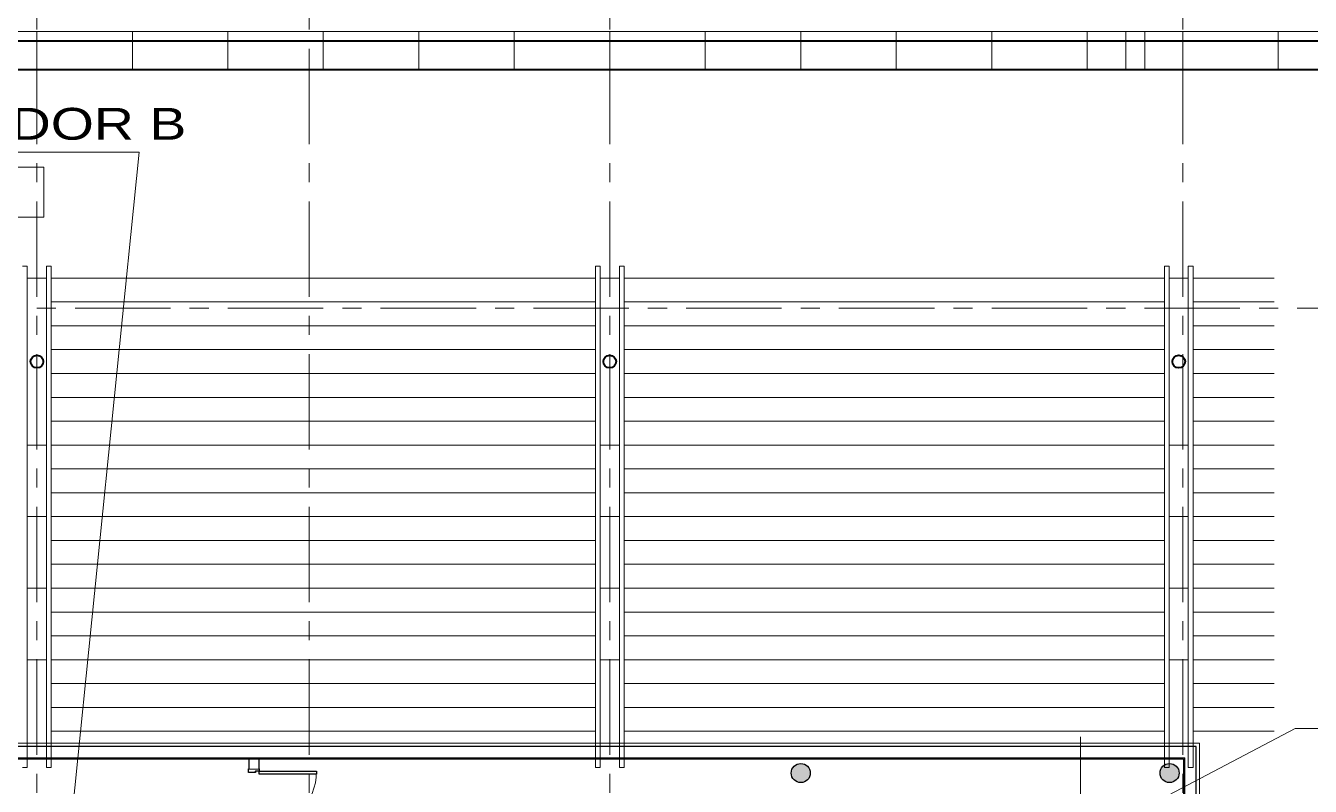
# Model space of a CAD drawing. Header units: inches. Extents: x -35176 to 0, y -3216 to 2257.
# Drawn here: x -14940 to -14133, y 1073 to 1552 of the extents above; entities that cross this region are included whole.
import ezdxf
from ezdxf import colors
from ezdxf.entities.mleader import LeaderData, LeaderLine
from ezdxf.math import Vec2, Vec3

# ---------------------------------------------------------------- set-up
doc = ezdxf.new("R2010")
doc.units = ezdxf.units.IN
doc.header["$LTSCALE"] = 48
doc.header["$MEASUREMENT"] = 0
doc.linetypes.add('A114$0$CENTER', pattern=[2, 1.25, -0.25, 0.25, -0.25])
for name, color, linetype in [('A114$0$A-ANNO-PATT-13-14', 8, 'Continuous'), ('A114$0$A-ANNO-TEXT', 8, 'Continuous'), ('A114$0$A-AREA-IDEN', 8, 'Continuous'), ('A114$0$A-COLS-COLS13-14', 8, 'Continuous'), ('A114$0$A-DOOR', 8, 'Continuous'), ('A114$0$A-DOOR-FRAM', 8, 'Continuous'), ('A114$0$A-FLOR-SLAB', 8, 'Continuous'), ('A114$0$A-GRID-GRDP0-15', 8, 'Continuous'), ('A114$0$A-roof cope', 8, 'Continuous'), ('A114$0$A-TRELLIS-FRAME', 8, 'Continuous'), ('A114$0$A-TRELLIS-FRAME-13-14_floor', 8, 'Continuous'), ('A114$0$A-TRELLIS-FRAME-15th_plan', 8, 'Continuous'), ('A114$0$A-WALL-FULL-EXTR', 8, 'Continuous'), ('A114$0$A-WALL-FULL-INTR', 8, 'Continuous'), ('A114$0$C-PROP', 8, 'Continuous'), ('A114$0$Items below', 8, 'Continuous'), ('A114$0$S-STRUCT-ABOVE', 8, 'Continuous'), ('A114$0$trellis', 8, 'Continuous'), ('E-Anno-Note', 6, 'Continuous'), ('XREF', 7, 'Continuous')]:
    doc.layers.add(name, color=color, linetype=linetype)
doc.styles.add('A114$0$Arial', font='arial.ttf', dxfattribs={"height": 0.076839})
doc.styles.add('MAMEP ANNO', font='arial.ttf', dxfattribs={"height": 0.101562})

# ---------------------------------------------------------------- blocks, each defined once
blk = doc.blocks.new('A114')
at = {"layer": 'A114$0$A-ANNO-PATT-13-14', "lineweight": 30}
h = blk.add_hatch(color=256, dxfattribs=at)
edge = h.paths.add_edge_path()
edge.add_arc((-21661.0236, 1081.737), 6, 0, 360)
h = blk.add_hatch(color=256, dxfattribs=at)
edge = h.paths.add_edge_path()
edge.add_arc((-21429.285, 1081.737), 6, 0, 360)
at = {"layer": 'A114$0$A-ANNO-TEXT', "lineweight": 0, "flags": 128}
blk.add_lwpolyline([(-21335.3141, 1109.7154), (-21350.4343, 1109.7154), (-21536.962, 1011.3166)], dxfattribs=at)
at = {"layer": 'A114$0$A-AREA-IDEN', "lineweight": 13}
blk.add_line((-22269.6762, 1472.2485), (-22091.5394, 1472.2485), dxfattribs=at)
at = {"layer": 'A114$0$A-AREA-IDEN', "lineweight": 0}
for p in [(-22119.1599, 1053.7276), (-22091.5394, 1472.2485)]:
    blk.add_line(p, (-22076.706, 1472.2485), dxfattribs=at)
at = {"layer": 'A114$0$A-AREA-IDEN', "lineweight": 13}
blk.add_3dface([(-22268.4764, 1462.7318), (-22136.6, 1462.7318), (-22136.6, 1431.2023), (-22268.4764, 1431.2023)], dxfattribs=at)
at = {"layer": 'A114$0$A-COLS-COLS13-14', "lineweight": 30}
for centre in [(-21661.0236, 1081.737), (-21429.285, 1081.737)]:
    blk.add_circle(centre, 6, dxfattribs=at)
at = {"layer": 'A114$0$A-DOOR', "lineweight": 0}
blk.add_arc((-22001.2738, 1082.8427), 36, 270, 0, dxfattribs=at)
at = {"layer": 'A114$0$A-DOOR', "lineweight": 30}
blk.add_3dface([(-21965.2738, 1082.8427), (-21965.2738, 1081.0927), (-22001.2738, 1081.0927), (-22001.2738, 1082.8427)], dxfattribs=at)
at = {"layer": 'A114$0$A-DOOR-FRAM', "lineweight": 30}
for p, q in [((-22008.1486, 1082.0918), (-22008.1486, 1084.3433)), ((-22008.1486, 1084.3433), (-22007.7736, 1084.3433)), ((-22003.6958, 1082.0918), (-22008.1486, 1082.0918)), ((-22001.2736, 1082.8423), (-22003.6958, 1082.8423)), ((-22003.6958, 1082.8423), (-22003.6958, 1082.0918)), ((-22001.2736, 1084.3433), (-22001.6486, 1084.3433)), ((-22001.2736, 1084.3433), (-22001.2736, 1082.8423))]:
    blk.add_line(p, q, dxfattribs=at)
at = {"layer": 'A114$0$A-DOOR-FRAM', "lineweight": 13}
for p, q in [((-22007.9985, 1082.2419), (-22007.9985, 1084.1932)), ((-22007.9985, 1084.1932), (-22007.7736, 1084.1932)), ((-22003.8459, 1082.2419), (-22007.9985, 1082.2419)), ((-22007.7736, 1084.1932), (-22007.7736, 1084.3433)), ((-22001.4237, 1082.9924), (-22003.8459, 1082.9924)), ((-22003.8459, 1082.9924), (-22003.8459, 1082.2419)), ((-22001.6486, 1084.3433), (-22001.6486, 1084.1932)), ((-22001.4237, 1084.1932), (-22001.6486, 1084.1932)), ((-22001.4237, 1084.1932), (-22001.4237, 1082.9924))]:
    blk.add_line(p, q, dxfattribs=at)
at = {"layer": 'A114$0$A-FLOR-SLAB', "lineweight": 0}
for p, q in [((-21420.5352, 1090.4901), (-22924.8335, 1090.4901)), ((-21420.5352, 940.0599), (-21420.5352, 1090.4901))]:
    blk.add_line(p, q, dxfattribs=at)
at = {"layer": 'A114$0$A-GRID-GRDP0-15', "linetype": 'A114$0$CENTER', "lineweight": 0}
for p, q in [((-22141.0236, 2113.2362), (-22141.0236, -676.9042)), ((-21970.0136, 2113.2362), (-21970.0136, 382.209)), ((-21781.0236, 2113.2362), (-21781.0236, -676.9042)), ((-21421.0236, 2113.2362), (-21421.0236, -676.9042)), ((-23941.0236, 1374.095), (-20364.9322, 1374.095))]:
    blk.add_line(p, q, dxfattribs=at)
at = {"layer": 'A114$0$A-roof cope', "lineweight": 13}
for p, q in [((-23887.0236, 1548.0949, 0), (-21055.0236, 1548.0949, 0)), ((-21456.773, 1548.0949, 0), (-21456.773, 1524.0949, 0)), ((-21444.773, 1548.0949, 0), (-21444.773, 1524.0949, 0))]:
    blk.add_line(p, q, dxfattribs=at)
at = {"layer": 'A114$0$A-roof cope', "lineweight": 0}
for p, q in [((-22141.0242, 1524.0949, 0), (-22141.0242, 1548.0949, 0)), ((-22081.0242, 1524.0949, 0), (-22081.0242, 1548.0949, 0)), ((-22021.0242, 1524.0949, 0), (-22021.0242, 1548.0949, 0)), ((-21961.0242, 1524.0949, 0), (-21961.0242, 1548.0949, 0)), ((-21901.0242, 1524.0949, 0), (-21901.0242, 1548.0949, 0)), ((-21841.0242, 1524.0949, 0), (-21841.0242, 1548.0949, 0)), ((-21781.0242, 1524.0949, 0), (-21781.0242, 1548.0949, 0)), ((-21721.0242, 1524.0949, 0), (-21721.0242, 1548.0949, 0)), ((-21661.0242, 1524.0949, 0), (-21661.0242, 1548.0949, 0)), ((-21601.0242, 1524.0949, 0), (-21601.0242, 1548.0949, 0)), ((-21541.0242, 1524.0949, 0), (-21541.0242, 1548.0949, 0)), ((-21481.0242, 1524.0949, 0), (-21481.0242, 1548.0949, 0)), ((-21421.0242, 1524.0949, 0), (-21421.0242, 1548.0949, 0)), ((-21361.0242, 1524.0949, 0), (-21361.0242, 1548.0949, 0))]:
    blk.add_line(p, q, dxfattribs=at)
at = {"layer": 'A114$0$A-roof cope', "lineweight": 40}
blk.add_line((-23863.0236, 1524.0949, 0), (-21079.0236, 1524.0949, 0), dxfattribs=at)
at = {"layer": 'A114$0$A-TRELLIS-FRAME', "lineweight": 0}
for p, q in [((-22147.0197, 1100.4901, 352.9729), (-22147.0197, 1091.24, 352.9729)), ((-22135.0197, 1100.4901, 352.9729), (-22135.0197, 1091.24, 352.9729)), ((-22132.0197, 1100.4901, 352.9729), (-22132.0197, 1091.24, 352.9729)), ((-21790.0197, 1100.4901, 352.9729), (-21790.0197, 1091.24, 352.9729)), ((-21787.0197, 1100.4901, 352.9729), (-21787.0197, 1091.24, 352.9729)), ((-21775.0197, 1100.4901, 352.9729), (-21775.0197, 1091.24, 352.9729)), ((-21772.0197, 1100.4901, 352.9729), (-21772.0197, 1091.24, 352.9729)), ((-21432.535, 1100.4901, 352.9729), (-21432.535, 1091.24, 352.9729)), ((-21429.535, 1100.4901, 352.9729), (-21429.535, 1091.24, 352.9729)), ((-21417.535, 1100.4901, 352.9729), (-21417.535, 1091.24, 352.9729)), ((-21414.535, 1100.4901, 352.9729), (-21414.535, 1091.24, 352.9729)), ((-22147.0197, 1091.24, 352.9729), (-22147.0197, 1085.24, 352.9729)), ((-22135.0197, 1091.24, 352.9729), (-22135.0197, 1085.24, 352.9729)), ((-22132.0197, 1091.24, 352.9729), (-22132.0197, 1085.24, 352.9729)), ((-21790.0197, 1091.24, 352.9729), (-21790.0197, 1085.24, 352.9729)), ((-21787.0197, 1091.24, 352.9729), (-21787.0197, 1085.24, 352.9729)), ((-21775.0197, 1091.24, 352.9729), (-21775.0197, 1085.24, 352.9729)), ((-21772.0197, 1091.24, 352.9729), (-21772.0197, 1085.24, 352.9729)), ((-21432.535, 1091.24, 352.9729), (-21432.535, 1085.24, 352.9729)), ((-21429.535, 1091.24, 352.9729), (-21429.535, 1085.24, 352.9729)), ((-21417.535, 1091.24, 352.9729), (-21417.535, 1085.24, 352.9729)), ((-21414.535, 1091.24, 352.9729), (-21414.535, 1085.24, 352.9729)), ((-22150.0197, 1085.24, 352.9729), (-22147.0197, 1085.24, 352.9729)), ((-22135.0197, 1085.24, 352.9729), (-22132.0197, 1085.24, 352.9729)), ((-21790.0197, 1085.24, 352.9729), (-21787.0197, 1085.24, 352.9729)), ((-21775.0197, 1085.24, 352.9729), (-21772.0197, 1085.24, 352.9729)), ((-21432.535, 1085.24, 352.9729), (-21429.535, 1085.24, 352.9729)), ((-21417.535, 1085.24, 352.9729), (-21414.535, 1085.24, 352.9729))]:
    blk.add_line(p, q, dxfattribs=at)
at = {"layer": 'A114$0$A-TRELLIS-FRAME-13-14_floor', "lineweight": 0}
for p, q in [((-22147.0197, 1392.9901, 0), (-22135.0197, 1392.9901, 0)), ((-22132.0197, 1392.9901, 0), (-21790.0197, 1392.9901, 0)), ((-21787.0197, 1392.9901, 0), (-21775.0197, 1392.9901, 0)), ((-21772.0197, 1392.9901, 0), (-21432.535, 1392.9901, 0)), ((-21429.535, 1392.9901, 0), (-21417.535, 1392.9901, 0)), ((-21414.535, 1392.9901, 0), (-21363.5353, 1392.9901, 0)), ((-22132.0197, 1377.9901, 0), (-21790.0197, 1377.9901, 0)), ((-21772.0197, 1377.9901, 0), (-21432.535, 1377.9901, 0)), ((-21414.535, 1377.9901, 0), (-21363.5353, 1377.9901, 0)), ((-22132.0197, 1362.9901, 0), (-21790.0197, 1362.9901, 0)), ((-21772.0197, 1362.9901, 0), (-21432.535, 1362.9901, 0)), ((-21414.535, 1362.9901, 0), (-21363.5353, 1362.9901, 0)), ((-22132.0197, 1347.9901, 0), (-21790.0197, 1347.9901, 0)), ((-21772.0197, 1347.9901, 0), (-21432.535, 1347.9901, 0)), ((-21414.535, 1347.9901, 0), (-21363.5353, 1347.9901, 0)), ((-22132.0197, 1332.9901, 0), (-21790.0197, 1332.9901, 0)), ((-21772.0197, 1332.9901, 0), (-21432.535, 1332.9901, 0)), ((-21414.535, 1332.9901, 0), (-21363.5353, 1332.9901, 0)), ((-22132.0197, 1317.9901, 0), (-21790.0197, 1317.9901, 0)), ((-21772.0197, 1317.9901, 0), (-21432.535, 1317.9901, 0)), ((-21414.535, 1317.9901, 0), (-21363.5353, 1317.9901, 0)), ((-22132.0197, 1302.9901, 0), (-21790.0197, 1302.9901, 0)), ((-21772.0197, 1302.9901, 0), (-21432.535, 1302.9901, 0)), ((-21414.535, 1302.9901, 0), (-21363.5353, 1302.9901, 0)), ((-22147.0197, 1287.9901, 0), (-22135.0197, 1287.9901, 0)), ((-22132.0197, 1287.9901, 0), (-21790.0197, 1287.9901, 0)), ((-21787.0197, 1287.9901, 0), (-21775.0197, 1287.9901, 0)), ((-21772.0197, 1287.9901, 0), (-21432.535, 1287.9901, 0)), ((-21429.535, 1287.9901, 0), (-21417.535, 1287.9901, 0)), ((-21414.535, 1287.9901, 0), (-21363.5353, 1287.9901, 0)), ((-22132.0197, 1272.9901, 0), (-21790.0197, 1272.9901, 0)), ((-21772.0197, 1272.9901, 0), (-21432.535, 1272.9901, 0)), ((-21414.535, 1272.9901, 0), (-21363.5353, 1272.9901, 0)), ((-22132.0197, 1257.9901, 0), (-21790.0197, 1257.9901, 0)), ((-21772.0197, 1257.9901, 0), (-21432.535, 1257.9901, 0)), ((-21414.535, 1257.9901, 0), (-21363.5353, 1257.9901, 0)), ((-22147.0197, 1242.9901, 0), (-22135.0197, 1242.9901, 0)), ((-22132.0197, 1242.9901, 0), (-21790.0197, 1242.9901, 0)), ((-21787.0197, 1242.9901, 0), (-21775.0197, 1242.9901, 0)), ((-21772.0197, 1242.9901, 0), (-21432.535, 1242.9901, 0)), ((-21429.535, 1242.9901, 0), (-21417.535, 1242.9901, 0)), ((-21414.535, 1242.9901, 0), (-21363.5353, 1242.9901, 0)), ((-22132.0197, 1227.9901, 0), (-21790.0197, 1227.9901, 0)), ((-21772.0197, 1227.9901, 0), (-21432.535, 1227.9901, 0)), ((-21414.535, 1227.9901, 0), (-21363.5353, 1227.9901, 0)), ((-22132.0197, 1212.9901, 0), (-21790.0197, 1212.9901, 0)), ((-21772.0197, 1212.9901, 0), (-21432.535, 1212.9901, 0)), ((-21414.535, 1212.9901, 0), (-21363.5353, 1212.9901, 0)), ((-22147.0197, 1197.9901, 0), (-22135.0197, 1197.9901, 0)), ((-22132.0197, 1197.9901, 0), (-21790.0197, 1197.9901, 0)), ((-21787.0197, 1197.9901, 0), (-21775.0197, 1197.9901, 0)), ((-21772.0197, 1197.9901, 0), (-21432.535, 1197.9901, 0)), ((-21429.535, 1197.9901, 0), (-21417.535, 1197.9901, 0)), ((-21414.535, 1197.9901, 0), (-21363.5353, 1197.9901, 0)), ((-22132.0197, 1182.9901, 0), (-21790.0197, 1182.9901, 0)), ((-21772.0197, 1182.9901, 0), (-21432.535, 1182.9901, 0)), ((-21414.535, 1182.9901, 0), (-21363.5353, 1182.9901, 0)), ((-22132.0197, 1167.9901, 0), (-21790.0197, 1167.9901, 0)), ((-21772.0197, 1167.9901, 0), (-21432.535, 1167.9901, 0)), ((-21414.535, 1167.9901, 0), (-21363.5353, 1167.9901, 0)), ((-22147.0197, 1152.9901, 0), (-22135.0197, 1152.9901, 0)), ((-22132.0197, 1152.9901, 0), (-21790.0197, 1152.9901, 0)), ((-21787.0197, 1152.9901, 0), (-21775.0197, 1152.9901, 0)), ((-21772.0197, 1152.9901, 0), (-21432.535, 1152.9901, 0)), ((-21429.535, 1152.9901, 0), (-21417.535, 1152.9901, 0)), ((-21414.535, 1152.9901, 0), (-21363.5353, 1152.9901, 0)), ((-22132.0197, 1137.9901, 0), (-21790.0197, 1137.9901, 0)), ((-21772.0197, 1137.9901, 0), (-21432.535, 1137.9901, 0)), ((-21414.535, 1137.9901, 0), (-21363.5353, 1137.9901, 0)), ((-22132.0197, 1122.9901, 0), (-21790.0197, 1122.9901, 0)), ((-21772.0197, 1122.9901, 0), (-21432.535, 1122.9901, 0)), ((-21414.535, 1122.9901, 0), (-21363.5353, 1122.9901, 0)), ((-22132.0197, 1107.9901, 0), (-21790.0197, 1107.9901, 0)), ((-21772.0197, 1107.9901, 0), (-21432.535, 1107.9901, 0)), ((-21414.535, 1107.9901, 0), (-21363.5353, 1107.9901, 0))]:
    blk.add_line(p, q, dxfattribs=at)
at = {"layer": 'A114$0$A-TRELLIS-FRAME-15th_plan', "lineweight": 0}
for p, q in [((-22150.0197, 1400.4901, 0), (-22147.0197, 1400.4901, 0)), ((-22147.0197, 1100.4901, 0), (-22147.0197, 1400.4901, 0)), ((-22135.0197, 1100.4901, 0), (-22135.0197, 1400.4901, 0)), ((-22135.0197, 1400.4901, 0), (-22132.0197, 1400.4901, 0)), ((-22132.0197, 1100.4901, 0), (-22132.0197, 1400.4901, 0)), ((-21790.0197, 1100.4901, 0), (-21790.0197, 1400.4901, 0)), ((-21790.0197, 1400.4901, 0), (-21787.0197, 1400.4901, 0)), ((-21787.0197, 1100.4901, 0), (-21787.0197, 1400.4901, 0)), ((-21775.0197, 1100.4901, 0), (-21775.0197, 1400.4901, 0)), ((-21775.0197, 1400.4901, 0), (-21772.0197, 1400.4901, 0)), ((-21772.0197, 1100.4901, 0), (-21772.0197, 1400.4901, 0)), ((-21432.535, 1100.4901, 0), (-21432.535, 1400.4901, 0)), ((-21432.535, 1400.4901, 0), (-21429.535, 1400.4901, 0)), ((-21429.535, 1100.4901, 0), (-21429.535, 1400.4901, 0)), ((-21417.535, 1100.4901, 0), (-21417.535, 1400.4901, 0)), ((-21417.535, 1400.4901, 0), (-21414.535, 1400.4901, 0)), ((-21414.535, 1100.4901, 0), (-21414.535, 1400.4901, 0))]:
    blk.add_line(p, q, dxfattribs=at)
at = {"layer": 'A114$0$A-WALL-FULL-EXTR', "lineweight": 13}
for p, q in [((-21410.5352, 1100.4769), (-23476.7492, 1100.4901)), ((-21410.5356, 691.1298), (-21410.5354, 1100.4769))]:
    blk.add_line(p, q, dxfattribs=at)
at = {"layer": 'A114$0$A-WALL-FULL-EXTR', "lineweight": 30}
for p, q in [((-21412.5352, 1098.4946), (-23476.7492, 1098.5077)), ((-21412.5356, 691.1298), (-21412.5354, 1098.4769)), ((-23460.6126, 1091.24), (-21419.7852, 1091.24)), ((-21419.7854, 936.0599), (-21419.7854, 1091.24))]:
    blk.add_line(p, q, dxfattribs=at)
at = {"layer": 'A114$0$A-WALL-FULL-INTR', "lineweight": 30}
for p, q in [((-22007.7736, 1091.24), (-22007.7736, 1084.1932)), ((-22001.6486, 1091.24), (-22001.6486, 1084.1932))]:
    blk.add_line(p, q, dxfattribs=at)
at = {"layer": 'A114$0$A-WALL-FULL-INTR', "lineweight": 13}
blk.add_line((-22007.7736, 1084.1932), (-22001.6486, 1084.1932), dxfattribs=at)
at = {"layer": 'A114$0$C-PROP', "lineweight": 40, "flags": 128}
blk.add_lwpolyline([(-25004.5437, -676.9041), (-24022.0239, 1542.095), (-21061.0239, 1542.095), (-21061.0239, -676.9042)], dxfattribs=at)
at = {"layer": 'A114$0$Items below', "lineweight": 0}
blk.add_line((-21061.0236, 1542.0949, 0), (-23881.0236, 1542.0949, 0), dxfattribs=at)
at = {"layer": 'A114$0$S-STRUCT-ABOVE', "lineweight": 13}
blk.add_line((-21485.2609, 1104.5663), (-21485.2609, 533.7236), dxfattribs=at)
at = {"layer": 'A114$0$trellis', "lineweight": 40}
for centre in [(-22141.0197, 1340.4901, 0), (-21781.0197, 1340.4901, 0), (-21423.535, 1340.4901, 0)]:
    blk.add_circle(centre, 4, dxfattribs=at)
at = {"layer": 'A114$0$A-AREA-IDEN', "lineweight": 13, "insert": (-22269.6771, 1479.7275), "char_height": 19.999996, "attachment_point": 7, "line_spacing_factor": 0.6, "style": 'A114$0$Arial'}
blk.add_mtext('\\H1x;\\W1.24688;CORRIDOR B', dxfattribs=at)

msp = doc.modelspace()

# ---------------------------------------------------------------- block references
at = {"layer": 'XREF'}
msp.add_blockref('A114', (7208.12, 0), dxfattribs=at)

# ---------------------------------------------------------------- leaders
at = {"layer": 'E-Anno-Note'}
ml = msp.add_multileader_mtext('Standard', dxfattribs=at)
ml.set_content('LOCATED AT PENTHOUSE LEVEL', color=256, style='MAMEP ANNO')
ml.set_leader_properties(color=256, linetype='Continuous')
ml.build(insert=Vec2(0, 0))
ml.multileader.update_dxf_attribs({"has_dogleg": 0, "text_right_attachment_type": 3, "dogleg_length": 3.84, "arrow_head_size": 12, "scale": 96})
ctx = ml.context
ctx.base_point, ctx.scale, ctx.char_height, ctx.arrow_head_size, ctx.landing_gap_size, ctx.plane_origin = Vec3(-23436.14, 1178.1), 96, 7.68, 12, 3.75, Vec3(-23457.08, 1103.19)
ctx.right_attachment = 3
notes = []
notes.append((ctx, [(1, (1, 1, 0), (-22957.7, 1165.03), (-1, 0), 369, [(0, [(-23465.11, 1052.18), (-23443.33, 1178.1)], 0, []), (1, [(-23343.6, 1041.82), (-23324.34, 1165.03)], 0, [])])]))
ctx.mtext.insert, ctx.mtext.width, ctx.mtext.flow_direction = Vec3(-23432.39, 1182.01), 134.1946, 5
ml = msp.add_multileader_mtext('Standard', dxfattribs=at)
ml.set_content('LOCATED AT PENTHOUSE LEVEL', color=256, style='MAMEP ANNO')
ml.set_leader_properties(color=256, linetype='Continuous')
ml.build(insert=Vec2(0, 0))
ml.multileader.update_dxf_attribs({"has_dogleg": 0, "text_right_attachment_type": 3, "dogleg_length": 3.84, "arrow_head_size": 12, "scale": 96})
ctx = ml.context
ctx.base_point, ctx.scale, ctx.char_height, ctx.arrow_head_size, ctx.landing_gap_size, ctx.plane_origin = Vec3(-22123.26, 1156.54), 96, 7.68, 12, 3.75, Vec3(-22144.21, 1081.63)
ctx.right_attachment = 3
notes.append((ctx, [(1, (1, 1, 0), (-21644.82, 1143.47), (-1, 0), 369, [(1, [(-22003.53, 1056.54), (-22005.55, 1143.47)], 0, [])])]))
ctx.mtext.insert, ctx.mtext.width, ctx.mtext.flow_direction = Vec3(-22119.51, 1160.44), 134.1946, 5
for ctx, leaders in notes:
    for number, flags, end, landing, length, lines in leaders:
        leader = LeaderData()
        leader.index, (leader.has_last_leader_line, leader.has_dogleg_vector, leader.attachment_direction) = number, flags
        leader.last_leader_point, leader.dogleg_vector, leader.dogleg_length = Vec3(end), Vec3(landing), length
        for number, points, colour, breaks in lines:
            line = LeaderLine()
            line.index, line.vertices, line.color, line.breaks = number, Vec3.list(points), colors.encode_raw_color(colour), breaks
            leader.lines.append(line)
        ctx.leaders.append(leader)

doc.saveas('drawing.dxf')
